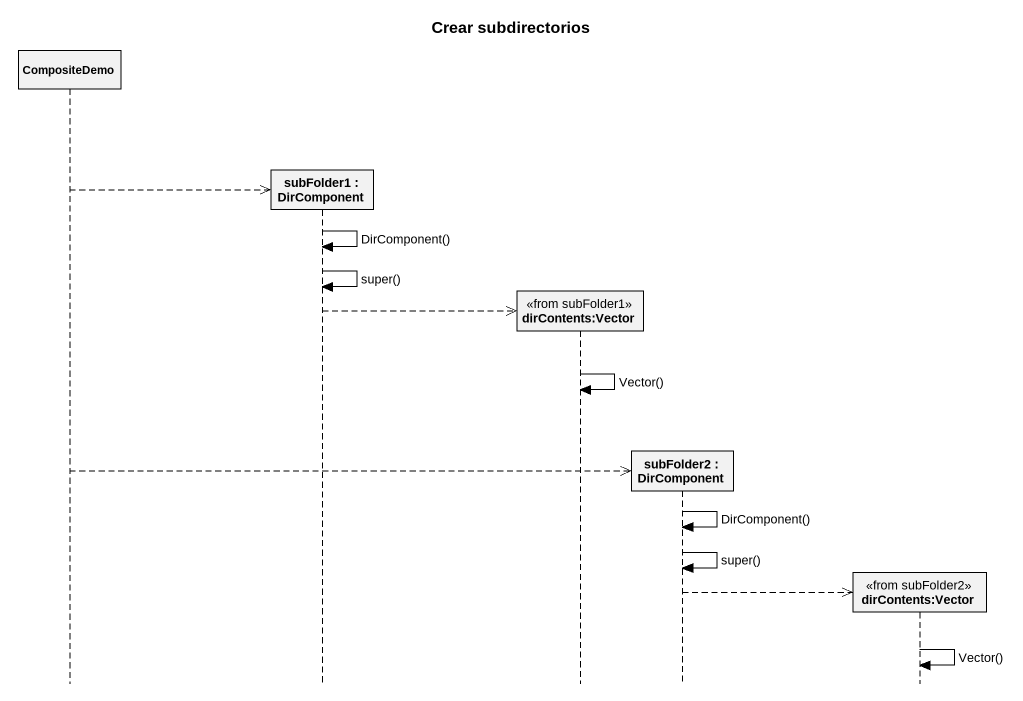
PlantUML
@startuml
title Crear subdirectorios
hide footbox
participant CompositeDemo
participant "subFolder1 : DirComponent" as subFolder1
participant "dirContents:Vector" as dirContents_Vector <<from subFolder1>>
participant "subFolder2 : DirComponent" as subFolder2
participant "dirContents:Vector" as dirContents_Vector_2 <<from subFolder2>>

CompositeDemo -->> subFolder1 **
subFolder1 -> subFolder1 : DirComponent()
subFolder1 -> subFolder1 : super()
subFolder1 -->> dirContents_Vector **
dirContents_Vector -> dirContents_Vector : Vector()
CompositeDemo -->> subFolder2 **
subFolder2 -> subFolder2 : DirComponent()
subFolder2 -> subFolder2 : super()
subFolder2 -->> dirContents_Vector_2 **
dirContents_Vector_2 -> dirContents_Vector_2 : Vector()
@enduml
